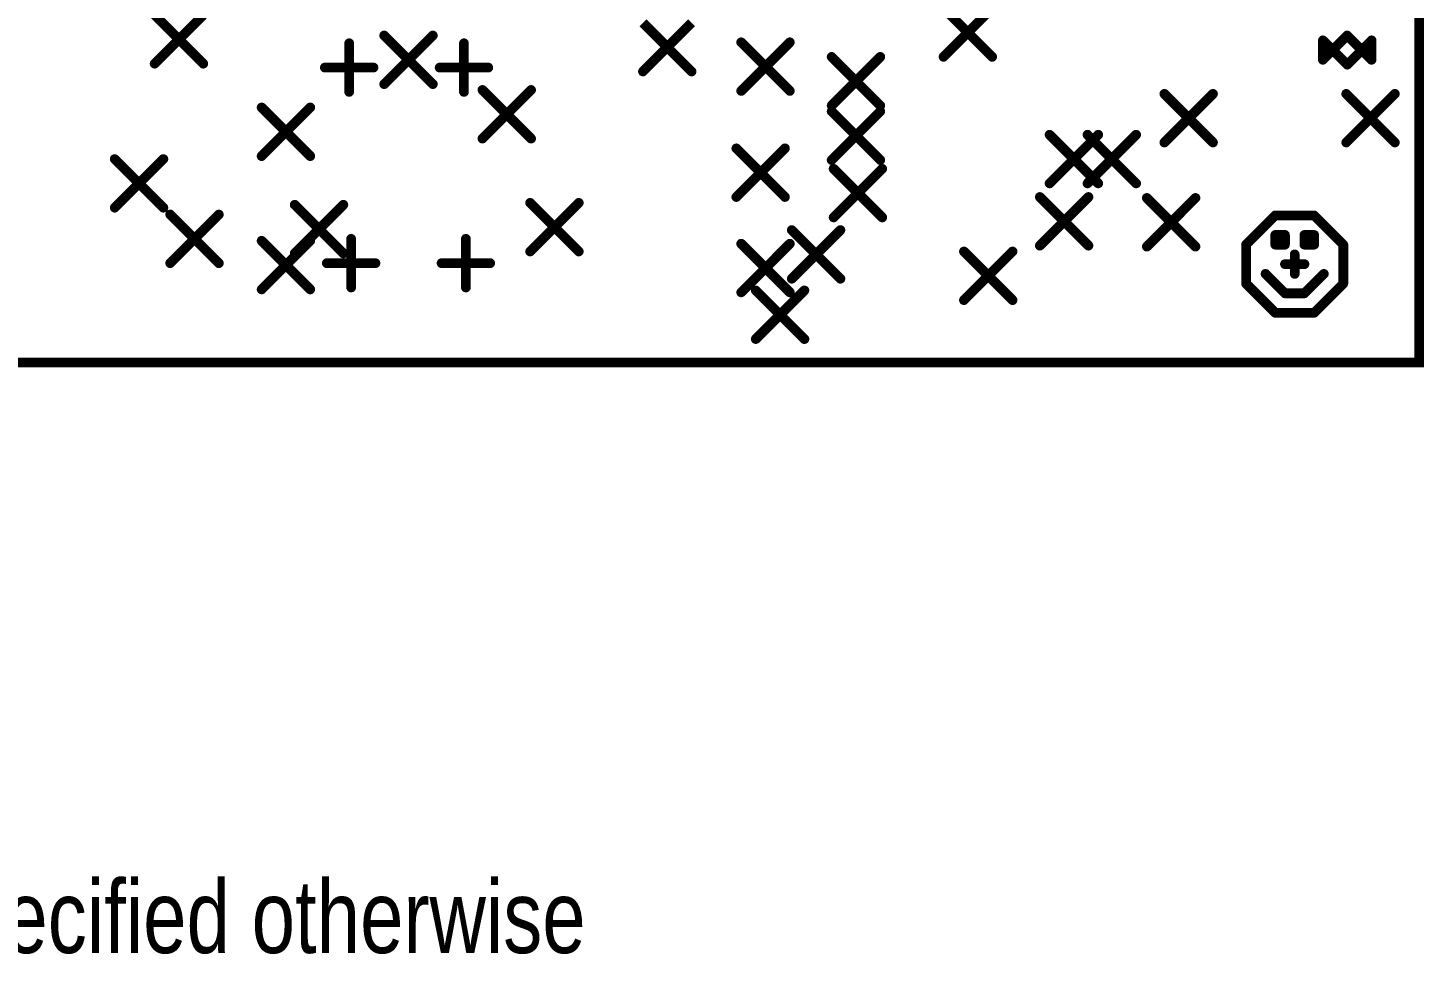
# Model space of a CAD drawing. Extents: x 0.84 to 5.77, y -2.68 to 2.41.
# Drawn here: x 2.078 to 3.513, y -0.027 to 0.947 of the extents above; entities that cross this region are included whole.
import ezdxf

# ---------------------------------------------------------------- set-up
doc = ezdxf.new("R2010")
doc.units = 0

msp = doc.modelspace()

# ---------------------------------------------------------------- linework, layer by layer
at = {"const_width": 0.01}
msp.add_lwpolyline([(1.228, 1.87), (0.926, 1.87), (0.926, 0.603), (3.508, 0.603), (3.508, 1.87), (1.228, 1.87)], close=True, dxfattribs=at)
at = {"const_width": 0.005}
msp.add_lwpolyline([(3.5055, 0.603, 1), (3.5105, 0.603, 1)], format="xyb", close=True, dxfattribs=at)
at = {"layer": 'DRD', "const_width": 0.01}
for points in [[(2.208, 0.96), (2.258, 0.91)], [(2.208, 0.91), (2.258, 0.96)], [(3.019, 0.967), (3.069, 0.917)], [(3.019, 0.917), (3.069, 0.967)], [(2.71, 0.952), (2.76, 0.902)], [(2.71, 0.902), (2.76, 0.952)], [(2.408, 0.881), (2.408, 0.931)], [(2.444, 0.939), (2.494, 0.889)], [(2.444, 0.889), (2.494, 0.939)], [(2.526, 0.881), (2.526, 0.931)], [(2.811, 0.932), (2.861, 0.882)], [(2.811, 0.882), (2.861, 0.932)], [(3.434, 0.939), (3.409, 0.914)], [(3.409, 0.934), (3.434, 0.909)], [(3.409, 0.914), (3.409, 0.934)], [(3.459, 0.914), (3.434, 0.939)], [(3.434, 0.909), (3.459, 0.934)], [(3.459, 0.934), (3.459, 0.914)], [(2.904, 0.917), (2.954, 0.867)], [(2.904, 0.867), (2.954, 0.917)], [(2.904, 0.917), (2.954, 0.867)], [(2.904, 0.867), (2.954, 0.917)], [(2.383, 0.906), (2.433, 0.906)], [(2.501, 0.906), (2.551, 0.906)], [(2.545, 0.883), (2.595, 0.833)], [(2.545, 0.833), (2.595, 0.883)], [(2.545, 0.883), (2.595, 0.833)], [(2.545, 0.833), (2.595, 0.883)], [(2.545, 0.883), (2.595, 0.833)], [(2.545, 0.833), (2.595, 0.883)], [(3.246, 0.879), (3.296, 0.829)], [(3.246, 0.829), (3.296, 0.879)], [(3.433, 0.879), (3.483, 0.829)], [(3.433, 0.829), (3.483, 0.879)], [(2.318, 0.865), (2.368, 0.815)], [(2.318, 0.815), (2.368, 0.865)], [(2.318, 0.865), (2.368, 0.815)], [(2.318, 0.815), (2.368, 0.865)], [(2.904, 0.861), (2.954, 0.811)], [(2.904, 0.811), (2.954, 0.861)], [(3.128, 0.837), (3.178, 0.787)], [(3.128, 0.787), (3.178, 0.837)], [(3.167, 0.837), (3.217, 0.787)], [(3.167, 0.787), (3.217, 0.837)], [(2.806, 0.823), (2.856, 0.773)], [(2.806, 0.773), (2.856, 0.823)], [(2.167, 0.812), (2.217, 0.762)], [(2.167, 0.762), (2.217, 0.812)], [(2.906, 0.802), (2.956, 0.752)], [(2.906, 0.752), (2.956, 0.802)], [(2.906, 0.802), (2.956, 0.752)], [(2.906, 0.752), (2.956, 0.802)], [(3.118, 0.773), (3.168, 0.723)], [(3.118, 0.723), (3.168, 0.773)], [(3.228, 0.772), (3.278, 0.722)], [(3.228, 0.722), (3.278, 0.772)], [(3.228, 0.772), (3.278, 0.722)], [(3.228, 0.722), (3.278, 0.772)], [(2.352, 0.765), (2.402, 0.715)], [(2.352, 0.715), (2.402, 0.765)], [(2.594, 0.767), (2.644, 0.717)], [(2.594, 0.717), (2.644, 0.767)], [(2.594, 0.767), (2.644, 0.717)], [(2.594, 0.717), (2.644, 0.767)], [(2.224, 0.755), (2.274, 0.705)], [(2.224, 0.705), (2.274, 0.755)], [(2.224, 0.755), (2.274, 0.705)], [(2.224, 0.705), (2.274, 0.755)], [(3.33, 0.724), (3.36, 0.754)], [(3.36, 0.754), (3.4, 0.754)], [(3.4, 0.754), (3.43, 0.724)], [(2.318, 0.728), (2.368, 0.678)], [(2.318, 0.678), (2.368, 0.728)], [(2.318, 0.728), (2.368, 0.678)], [(2.318, 0.678), (2.368, 0.728)], [(2.41, 0.68), (2.41, 0.73)], [(2.528, 0.68), (2.528, 0.73)], [(2.863, 0.739), (2.913, 0.689)], [(2.863, 0.689), (2.913, 0.739)], [(2.863, 0.739), (2.913, 0.689)], [(2.863, 0.689), (2.913, 0.739)], [(3.36, 0.734), (3.37, 0.734)], [(3.36, 0.724), (3.36, 0.734)], [(3.37, 0.734), (3.37, 0.724)], [(3.39, 0.734), (3.4, 0.734)], [(3.39, 0.724), (3.39, 0.734)], [(3.4, 0.734), (3.4, 0.724)], [(2.811, 0.725), (2.861, 0.675)], [(2.811, 0.675), (2.861, 0.725)], [(3.04, 0.717), (3.09, 0.667)], [(3.04, 0.667), (3.09, 0.717)], [(3.04, 0.717), (3.09, 0.667)], [(3.04, 0.667), (3.09, 0.717)], [(3.33, 0.684), (3.33, 0.724)], [(3.37, 0.724), (3.36, 0.724)], [(3.38, 0.694), (3.38, 0.714)], [(3.4, 0.724), (3.39, 0.724)], [(3.43, 0.724), (3.43, 0.684)], [(2.385, 0.705), (2.435, 0.705)], [(2.503, 0.705), (2.553, 0.705)], [(3.37, 0.704), (3.39, 0.704)], [(3.36, 0.654), (3.33, 0.684)], [(3.35, 0.694), (3.37, 0.674)], [(3.39, 0.674), (3.41, 0.694)], [(3.43, 0.684), (3.4, 0.654)], [(2.826, 0.677), (2.876, 0.627)], [(2.826, 0.627), (2.876, 0.677)], [(3.37, 0.674), (3.39, 0.674)], [(3.4, 0.654), (3.36, 0.654)]]:
    msp.add_lwpolyline(points, dxfattribs=at)
at = {"layer": 'DRD', "const_width": 0.005}
for points in [[(2.4055, 0.931, 1), (2.4105, 0.931, 1)], [(2.4415, 0.939, 1), (2.4465, 0.939, 1)], [(2.4915, 0.939, 1), (2.4965, 0.939, 1)], [(2.5235, 0.931, 1), (2.5285, 0.931, 1)], [(2.8085, 0.932, 1), (2.8135, 0.932, 1)], [(2.8585, 0.932, 1), (2.8635, 0.932, 1)], [(3.4065, 0.934, 1), (3.4115, 0.934, 1)], [(3.4065, 0.934, 1), (3.4115, 0.934, 1)], [(3.4315, 0.939, 1), (3.4365, 0.939, 1)], [(3.4315, 0.939, 1), (3.4365, 0.939, 1)], [(3.4565, 0.934, 1), (3.4615, 0.934, 1)], [(3.4565, 0.934, 1), (3.4615, 0.934, 1)], [(2.9015, 0.917, 1), (2.9065, 0.917, 1)], [(2.9015, 0.917, 1), (2.9065, 0.917, 1)], [(2.9515, 0.917, 1), (2.9565, 0.917, 1)], [(2.9515, 0.917, 1), (2.9565, 0.917, 1)], [(3.0165, 0.917, 1), (3.0215, 0.917, 1)], [(3.0665, 0.917, 1), (3.0715, 0.917, 1)], [(3.4065, 0.914, 1), (3.4115, 0.914, 1)], [(3.4065, 0.914, 1), (3.4115, 0.914, 1)], [(3.4565, 0.914, 1), (3.4615, 0.914, 1)], [(3.4565, 0.914, 1), (3.4615, 0.914, 1)], [(2.2055, 0.91, 1), (2.2105, 0.91, 1)], [(2.2555, 0.91, 1), (2.2605, 0.91, 1)], [(2.3805, 0.906, 1), (2.3855, 0.906, 1)], [(2.4305, 0.906, 1), (2.4355, 0.906, 1)], [(2.4985, 0.906, 1), (2.5035, 0.906, 1)], [(2.5485, 0.906, 1), (2.5535, 0.906, 1)], [(2.7075, 0.902, 1), (2.7125, 0.902, 1)], [(2.7575, 0.902, 1), (2.7625, 0.902, 1)], [(3.4315, 0.909, 1), (3.4365, 0.909, 1)], [(3.4315, 0.909, 1), (3.4365, 0.909, 1)], [(2.4415, 0.889, 1), (2.4465, 0.889, 1)], [(2.4915, 0.889, 1), (2.4965, 0.889, 1)], [(2.4055, 0.881, 1), (2.4105, 0.881, 1)], [(2.5235, 0.881, 1), (2.5285, 0.881, 1)], [(2.5425, 0.883, 1), (2.5475, 0.883, 1)], [(2.5425, 0.883, 1), (2.5475, 0.883, 1)], [(2.5425, 0.883, 1), (2.5475, 0.883, 1)], [(2.5925, 0.883, 1), (2.5975, 0.883, 1)], [(2.5925, 0.883, 1), (2.5975, 0.883, 1)], [(2.5925, 0.883, 1), (2.5975, 0.883, 1)], [(2.8085, 0.882, 1), (2.8135, 0.882, 1)], [(2.8585, 0.882, 1), (2.8635, 0.882, 1)], [(3.2435, 0.879, 1), (3.2485, 0.879, 1)], [(3.2935, 0.879, 1), (3.2985, 0.879, 1)], [(3.4305, 0.879, 1), (3.4355, 0.879, 1)], [(3.4805, 0.879, 1), (3.4855, 0.879, 1)], [(2.3155, 0.865, 1), (2.3205, 0.865, 1)], [(2.3155, 0.865, 1), (2.3205, 0.865, 1)], [(2.3655, 0.865, 1), (2.3705, 0.865, 1)], [(2.3655, 0.865, 1), (2.3705, 0.865, 1)], [(2.9015, 0.867, 1), (2.9065, 0.867, 1)], [(2.9015, 0.867, 1), (2.9065, 0.867, 1)], [(2.9015, 0.861, 1), (2.9065, 0.861, 1)], [(2.9515, 0.867, 1), (2.9565, 0.867, 1)], [(2.9515, 0.867, 1), (2.9565, 0.867, 1)], [(2.9515, 0.861, 1), (2.9565, 0.861, 1)], [(2.5425, 0.833, 1), (2.5475, 0.833, 1)], [(2.5425, 0.833, 1), (2.5475, 0.833, 1)], [(2.5425, 0.833, 1), (2.5475, 0.833, 1)], [(2.5925, 0.833, 1), (2.5975, 0.833, 1)], [(2.5925, 0.833, 1), (2.5975, 0.833, 1)], [(2.5925, 0.833, 1), (2.5975, 0.833, 1)], [(3.1255, 0.837, 1), (3.1305, 0.837, 1)], [(3.1645, 0.837, 1), (3.1695, 0.837, 1)], [(3.1755, 0.837, 1), (3.1805, 0.837, 1)], [(3.2145, 0.837, 1), (3.2195, 0.837, 1)], [(3.2435, 0.829, 1), (3.2485, 0.829, 1)], [(3.2935, 0.829, 1), (3.2985, 0.829, 1)], [(3.4305, 0.829, 1), (3.4355, 0.829, 1)], [(3.4805, 0.829, 1), (3.4855, 0.829, 1)], [(2.3155, 0.815, 1), (2.3205, 0.815, 1)], [(2.3155, 0.815, 1), (2.3205, 0.815, 1)], [(2.3655, 0.815, 1), (2.3705, 0.815, 1)], [(2.3655, 0.815, 1), (2.3705, 0.815, 1)], [(2.8035, 0.823, 1), (2.8085, 0.823, 1)], [(2.8535, 0.823, 1), (2.8585, 0.823, 1)], [(2.1645, 0.812, 1), (2.1695, 0.812, 1)], [(2.2145, 0.812, 1), (2.2195, 0.812, 1)], [(2.9015, 0.811, 1), (2.9065, 0.811, 1)], [(2.9035, 0.802, 1), (2.9085, 0.802, 1)], [(2.9035, 0.802, 1), (2.9085, 0.802, 1)], [(2.9515, 0.811, 1), (2.9565, 0.811, 1)], [(2.9535, 0.802, 1), (2.9585, 0.802, 1)], [(2.9535, 0.802, 1), (2.9585, 0.802, 1)], [(3.1255, 0.787, 1), (3.1305, 0.787, 1)], [(3.1645, 0.787, 1), (3.1695, 0.787, 1)], [(3.1755, 0.787, 1), (3.1805, 0.787, 1)], [(3.2145, 0.787, 1), (3.2195, 0.787, 1)], [(2.8035, 0.773, 1), (2.8085, 0.773, 1)], [(2.8535, 0.773, 1), (2.8585, 0.773, 1)], [(3.1155, 0.773, 1), (3.1205, 0.773, 1)], [(3.1655, 0.773, 1), (3.1705, 0.773, 1)], [(3.2255, 0.772, 1), (3.2305, 0.772, 1)], [(3.2255, 0.772, 1), (3.2305, 0.772, 1)], [(3.2755, 0.772, 1), (3.2805, 0.772, 1)], [(3.2755, 0.772, 1), (3.2805, 0.772, 1)], [(2.1645, 0.762, 1), (2.1695, 0.762, 1)], [(2.2145, 0.762, 1), (2.2195, 0.762, 1)], [(2.3495, 0.765, 1), (2.3545, 0.765, 1)], [(2.3995, 0.765, 1), (2.4045, 0.765, 1)], [(2.5915, 0.767, 1), (2.5965, 0.767, 1)], [(2.5915, 0.767, 1), (2.5965, 0.767, 1)], [(2.6415, 0.767, 1), (2.6465, 0.767, 1)], [(2.6415, 0.767, 1), (2.6465, 0.767, 1)], [(2.2215, 0.755, 1), (2.2265, 0.755, 1)], [(2.2215, 0.755, 1), (2.2265, 0.755, 1)], [(2.2715, 0.755, 1), (2.2765, 0.755, 1)], [(2.2715, 0.755, 1), (2.2765, 0.755, 1)], [(2.9035, 0.752, 1), (2.9085, 0.752, 1)], [(2.9035, 0.752, 1), (2.9085, 0.752, 1)], [(2.9535, 0.752, 1), (2.9585, 0.752, 1)], [(2.9535, 0.752, 1), (2.9585, 0.752, 1)], [(3.3575, 0.754, 1), (3.3625, 0.754, 1)], [(3.3575, 0.754, 1), (3.3625, 0.754, 1)], [(3.3975, 0.754, 1), (3.4025, 0.754, 1)], [(3.3975, 0.754, 1), (3.4025, 0.754, 1)], [(2.3155, 0.728, 1), (2.3205, 0.728, 1)], [(2.3155, 0.728, 1), (2.3205, 0.728, 1)], [(2.3655, 0.728, 1), (2.3705, 0.728, 1)], [(2.3655, 0.728, 1), (2.3705, 0.728, 1)], [(2.4075, 0.73, 1), (2.4125, 0.73, 1)], [(2.5255, 0.73, 1), (2.5305, 0.73, 1)], [(2.8605, 0.739, 1), (2.8655, 0.739, 1)], [(2.8605, 0.739, 1), (2.8655, 0.739, 1)], [(2.9105, 0.739, 1), (2.9155, 0.739, 1)], [(2.9105, 0.739, 1), (2.9155, 0.739, 1)], [(3.3575, 0.734, 1), (3.3625, 0.734, 1)], [(3.3575, 0.734, 1), (3.3625, 0.734, 1)], [(3.3675, 0.734, 1), (3.3725, 0.734, 1)], [(3.3675, 0.734, 1), (3.3725, 0.734, 1)], [(3.3875, 0.734, 1), (3.3925, 0.734, 1)], [(3.3875, 0.734, 1), (3.3925, 0.734, 1)], [(3.3975, 0.734, 1), (3.4025, 0.734, 1)], [(3.3975, 0.734, 1), (3.4025, 0.734, 1)], [(2.3495, 0.715, 1), (2.3545, 0.715, 1)], [(2.3995, 0.715, 1), (2.4045, 0.715, 1)], [(2.5915, 0.717, 1), (2.5965, 0.717, 1)], [(2.5915, 0.717, 1), (2.5965, 0.717, 1)], [(2.6415, 0.717, 1), (2.6465, 0.717, 1)], [(2.6415, 0.717, 1), (2.6465, 0.717, 1)], [(2.8085, 0.725, 1), (2.8135, 0.725, 1)], [(2.8585, 0.725, 1), (2.8635, 0.725, 1)], [(3.0375, 0.717, 1), (3.0425, 0.717, 1)], [(3.0375, 0.717, 1), (3.0425, 0.717, 1)], [(3.0875, 0.717, 1), (3.0925, 0.717, 1)], [(3.0875, 0.717, 1), (3.0925, 0.717, 1)], [(3.1155, 0.723, 1), (3.1205, 0.723, 1)], [(3.1655, 0.723, 1), (3.1705, 0.723, 1)], [(3.2255, 0.722, 1), (3.2305, 0.722, 1)], [(3.2255, 0.722, 1), (3.2305, 0.722, 1)], [(3.2755, 0.722, 1), (3.2805, 0.722, 1)], [(3.2755, 0.722, 1), (3.2805, 0.722, 1)], [(3.3275, 0.724, 1), (3.3325, 0.724, 1)], [(3.3275, 0.724, 1), (3.3325, 0.724, 1)], [(3.3575, 0.724, 1), (3.3625, 0.724, 1)], [(3.3575, 0.724, 1), (3.3625, 0.724, 1)], [(3.3675, 0.724, 1), (3.3725, 0.724, 1)], [(3.3675, 0.724, 1), (3.3725, 0.724, 1)], [(3.3775, 0.714, 1), (3.3825, 0.714, 1)], [(3.3875, 0.724, 1), (3.3925, 0.724, 1)], [(3.3875, 0.724, 1), (3.3925, 0.724, 1)], [(3.3975, 0.724, 1), (3.4025, 0.724, 1)], [(3.3975, 0.724, 1), (3.4025, 0.724, 1)], [(3.4275, 0.724, 1), (3.4325, 0.724, 1)], [(3.4275, 0.724, 1), (3.4325, 0.724, 1)], [(2.2215, 0.705, 1), (2.2265, 0.705, 1)], [(2.2215, 0.705, 1), (2.2265, 0.705, 1)], [(2.2715, 0.705, 1), (2.2765, 0.705, 1)], [(2.2715, 0.705, 1), (2.2765, 0.705, 1)], [(2.3825, 0.705, 1), (2.3875, 0.705, 1)], [(2.4325, 0.705, 1), (2.4375, 0.705, 1)], [(2.5005, 0.705, 1), (2.5055, 0.705, 1)], [(2.5505, 0.705, 1), (2.5555, 0.705, 1)], [(3.3675, 0.704, 1), (3.3725, 0.704, 1)], [(3.3875, 0.704, 1), (3.3925, 0.704, 1)], [(2.8605, 0.689, 1), (2.8655, 0.689, 1)], [(2.8605, 0.689, 1), (2.8655, 0.689, 1)], [(2.9105, 0.689, 1), (2.9155, 0.689, 1)], [(2.9105, 0.689, 1), (2.9155, 0.689, 1)], [(3.3275, 0.684, 1), (3.3325, 0.684, 1)], [(3.3275, 0.684, 1), (3.3325, 0.684, 1)], [(3.3475, 0.694, 1), (3.3525, 0.694, 1)], [(3.3775, 0.694, 1), (3.3825, 0.694, 1)], [(3.4075, 0.694, 1), (3.4125, 0.694, 1)], [(3.4275, 0.684, 1), (3.4325, 0.684, 1)], [(3.4275, 0.684, 1), (3.4325, 0.684, 1)], [(2.3155, 0.678, 1), (2.3205, 0.678, 1)], [(2.3155, 0.678, 1), (2.3205, 0.678, 1)], [(2.3655, 0.678, 1), (2.3705, 0.678, 1)], [(2.3655, 0.678, 1), (2.3705, 0.678, 1)], [(2.4075, 0.68, 1), (2.4125, 0.68, 1)], [(2.5255, 0.68, 1), (2.5305, 0.68, 1)], [(2.8085, 0.675, 1), (2.8135, 0.675, 1)], [(2.8235, 0.677, 1), (2.8285, 0.677, 1)], [(2.8585, 0.675, 1), (2.8635, 0.675, 1)], [(2.8735, 0.677, 1), (2.8785, 0.677, 1)], [(3.3675, 0.674, 1), (3.3725, 0.674, 1)], [(3.3675, 0.674, 1), (3.3725, 0.674, 1)], [(3.3875, 0.674, 1), (3.3925, 0.674, 1)], [(3.3875, 0.674, 1), (3.3925, 0.674, 1)], [(3.0375, 0.667, 1), (3.0425, 0.667, 1)], [(3.0375, 0.667, 1), (3.0425, 0.667, 1)], [(3.0875, 0.667, 1), (3.0925, 0.667, 1)], [(3.0875, 0.667, 1), (3.0925, 0.667, 1)], [(3.3575, 0.654, 1), (3.3625, 0.654, 1)], [(3.3575, 0.654, 1), (3.3625, 0.654, 1)], [(3.3975, 0.654, 1), (3.4025, 0.654, 1)], [(3.3975, 0.654, 1), (3.4025, 0.654, 1)], [(2.8235, 0.627, 1), (2.8285, 0.627, 1)], [(2.8735, 0.627, 1), (2.8785, 0.627, 1)]]:
    msp.add_lwpolyline(points, format="xyb", close=True, dxfattribs=at)
at = {"layer": 'FAB', "const_width": 0.005}
for points in [[(2.231, 0.935, 1), (2.235, 0.935, 1)], [(3.042, 0.942, 1), (3.046, 0.942, 1)], [(2.733, 0.927, 1), (2.737, 0.927, 1)], [(2.467, 0.914, 1), (2.471, 0.914, 1)], [(2.834, 0.907, 1), (2.838, 0.907, 1)], [(2.927, 0.892, 1), (2.931, 0.892, 1)], [(2.927, 0.892, 1), (2.931, 0.892, 1)], [(2.568, 0.858, 1), (2.572, 0.858, 1)], [(2.568, 0.858, 1), (2.572, 0.858, 1)], [(2.568, 0.858, 1), (2.572, 0.858, 1)], [(3.269, 0.854, 1), (3.273, 0.854, 1)], [(3.456, 0.854, 1), (3.46, 0.854, 1)], [(2.341, 0.84, 1), (2.345, 0.84, 1)], [(2.341, 0.84, 1), (2.345, 0.84, 1)], [(2.927, 0.836, 1), (2.931, 0.836, 1)], [(3.151, 0.812, 1), (3.155, 0.812, 1)], [(3.19, 0.812, 1), (3.194, 0.812, 1)], [(2.19, 0.787, 1), (2.194, 0.787, 1)], [(2.829, 0.798, 1), (2.833, 0.798, 1)], [(2.929, 0.777, 1), (2.933, 0.777, 1)], [(2.929, 0.777, 1), (2.933, 0.777, 1)], [(2.617, 0.742, 1), (2.621, 0.742, 1)], [(2.617, 0.742, 1), (2.621, 0.742, 1)], [(3.141, 0.748, 1), (3.145, 0.748, 1)], [(3.251, 0.747, 1), (3.255, 0.747, 1)], [(3.251, 0.747, 1), (3.255, 0.747, 1)], [(2.247, 0.73, 1), (2.251, 0.73, 1)], [(2.247, 0.73, 1), (2.251, 0.73, 1)], [(2.375, 0.74, 1), (2.379, 0.74, 1)], [(2.886, 0.714, 1), (2.89, 0.714, 1)], [(2.886, 0.714, 1), (2.89, 0.714, 1)], [(2.341, 0.703, 1), (2.345, 0.703, 1)], [(2.341, 0.703, 1), (2.345, 0.703, 1)], [(2.834, 0.7, 1), (2.838, 0.7, 1)], [(3.063, 0.692, 1), (3.067, 0.692, 1)], [(3.063, 0.692, 1), (3.067, 0.692, 1)], [(2.849, 0.652, 1), (2.853, 0.652, 1)]]:
    msp.add_lwpolyline(points, format="xyb", close=True, dxfattribs=at)

# ---------------------------------------------------------------- texts
at = {"layer": 'DRD', "width": 0.8}
msp.add_text('All dimensions in inches unless specified otherwise', height=0.075, dxfattribs=at).set_placement((0.836, -0.004))

doc.saveas('drawing.dxf')
